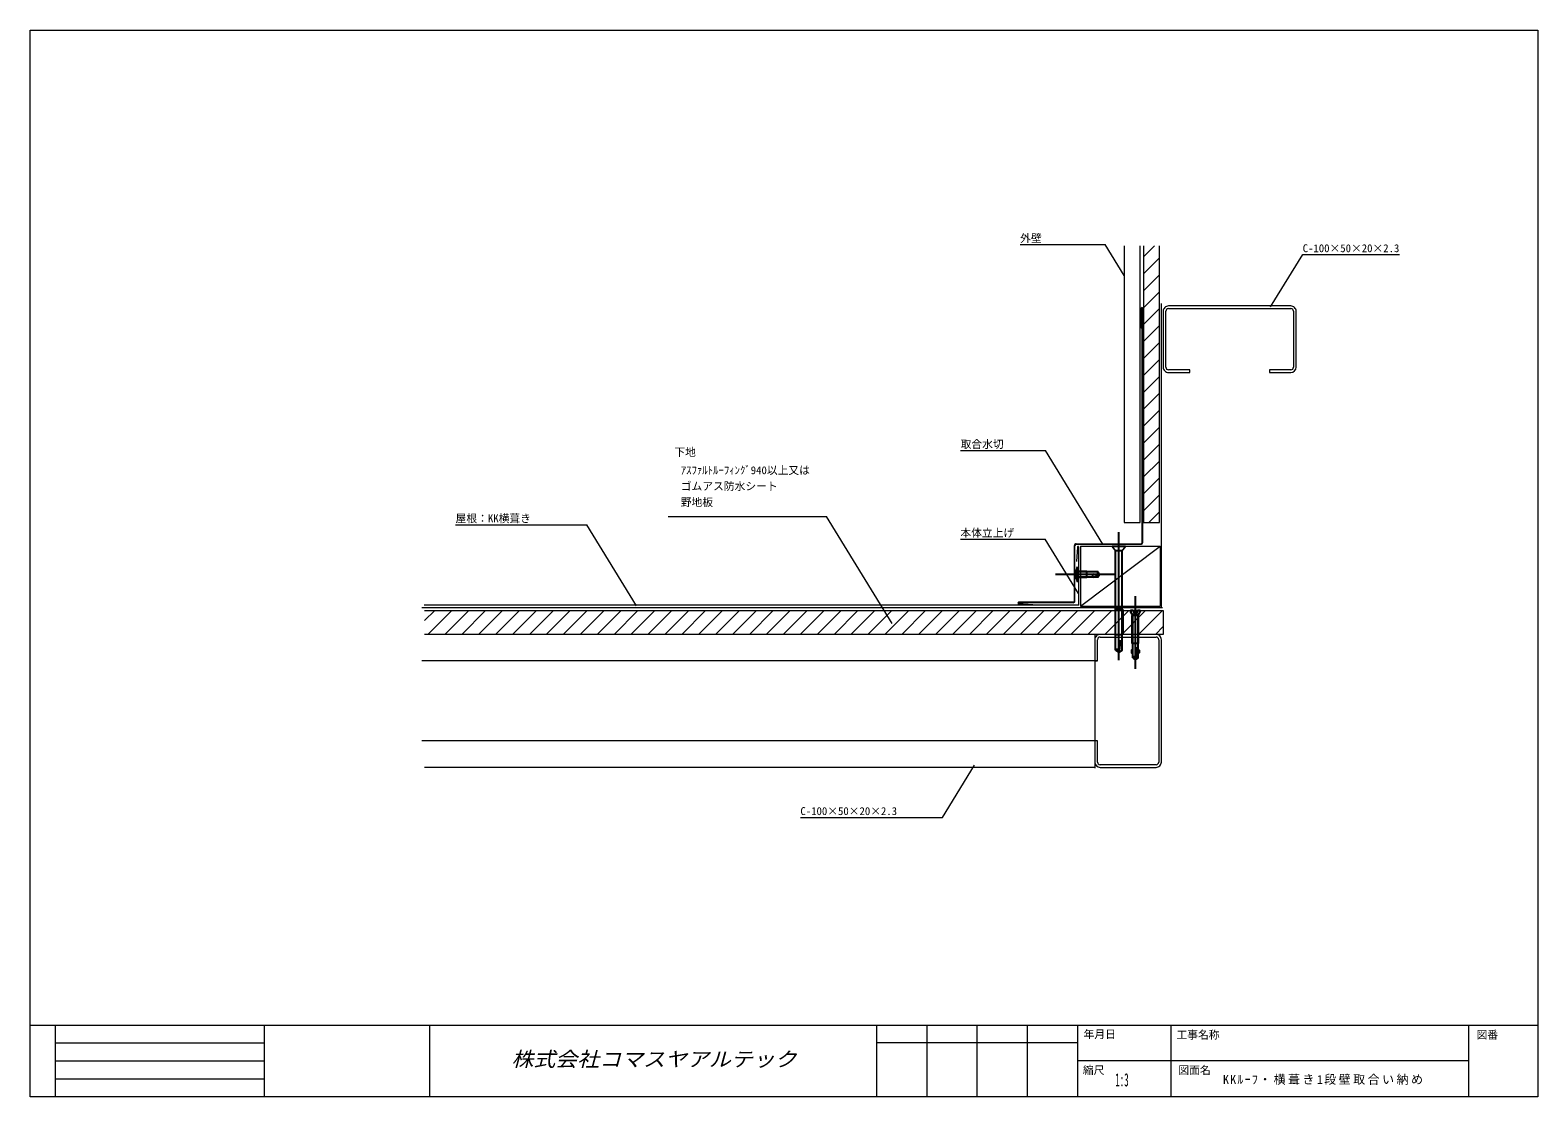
# Model space of a CAD drawing. Units: millimetres, scale not verified. Extents: x -567 to 1761, y -2125 to 401.
# Drawn here: x 627 to 1761, y -401 to 401 of the extents above; entities that cross this region are included whole.
import ezdxf
from ezdxf.enums import TextEntityAlignment as Align

# ---------------------------------------------------------------- set-up
doc = ezdxf.new("R2010")
doc.units = ezdxf.units.MM
doc.header["$LTSCALE"] = 3
for name, color, linetype, lineweight in [('0-0_0', 4, 'Continuous', 18), ('0-4_LAYER006', 4, 'Continuous', 18), ('0-5_LAYER007', 4, 'Continuous', 18), ('0-6_LAYER008', 3, 'Continuous', 18)]:
    doc.layers.add(name, color=color, linetype=linetype, lineweight=lineweight)
doc.layers.add('0-3_LAYER004', color=7, linetype='Continuous')
doc.styles.add('HG丸ｺﾞｼｯｸM-PRO', font='')
doc.styles.add('ＭＳ ゴシック', font='')
doc.styles.get('HG丸ｺﾞｼｯｸM-PRO').set_extended_font_data('HG丸ｺﾞｼｯｸM-PRO')
doc.styles.get('ＭＳ ゴシック').set_extended_font_data('MS Gothic')

# ---------------------------------------------------------------- blocks, each defined once
blk = doc.blocks.new('GROUP_1(2)')
at = {"layer": '0-5_LAYER007'}
for p, q in [((270.46, 230.499), (278.707, 238.746)), ((270.46, 217.771), (282.46, 229.771)), ((270.46, 205.043), (282.46, 217.043)), ((270.46, 192.315), (282.46, 204.315)), ((270.46, 179.587), (282.46, 191.587)), ((270.46, 166.859), (282.46, 178.859)), ((270.46, 154.131), (282.46, 166.131)), ((270.46, 141.403), (282.46, 153.403)), ((270.46, 128.675), (282.46, 140.675)), ((270.46, 115.947), (282.46, 127.947)), ((270.46, 103.219), (282.46, 115.219)), ((270.46, 90.492), (282.46, 102.492)), ((270.46, 77.764), (282.46, 89.764)), ((270.46, 65.036), (282.46, 77.036)), ((270.46, 52.308), (282.46, 64.308)), ((270.46, 39.58), (282.46, 51.58)), ((274.368, 30.759), (282.46, 38.852))]:
    blk.add_line(p, q, dxfattribs=at)
blk = doc.blocks.new('GROUP_2(2)')
at = {"layer": '0-3_LAYER004'}
for p, q in [((264.264, -79.285), (264.264, -24.615)), ((260.264, -35.265), (268.264, -35.265)), ((260.264, -35.765), (260.264, -35.265)), ((260.264, -35.765), (262.264, -39.065)), ((266.564, -39.065), (261.964, -39.065)), ((261.964, -60.265), (261.964, -39.065)), ((262.264, -70.825), (262.264, -39.065)), ((262.931, -35.265), (263.598, -39.065)), ((265.598, -35.265), (264.931, -39.065)), ((266.264, -39.065), (268.264, -35.765)), ((266.264, -70.825), (266.264, -39.065)), ((266.564, -60.265), (266.564, -39.065)), ((268.264, -35.765), (268.264, -35.265)), ((266.564, -60.265), (261.964, -60.265)), ((264.822, -69.219), (265.284, -62.884)), ((262.264, -70.825), (264.264, -72.265)), ((266.264, -70.825), (264.264, -72.265))]:
    blk.add_line(p, q, dxfattribs=at)
for points in [[(262.264, -65.265), (261.432, -65.265), (261.432, -67.198), (262.264, -67.198)], [(266.264, -65.265), (267.096, -65.265), (267.096, -67.198), (266.264, -67.198)]]:
    blk.add_lwpolyline(points, dxfattribs=at)
for centre, radius, start, end in [((261.641, -37.387), 2.128, 49.66833, 130.33166), ((264.264, -37.066), 1.802, 46.25811, 133.74189), ((266.887, -37.364), 2.111, 49.2675, 130.7325), ((242.195, -71.583), 24.674, 12.70762, 20.64427), ((263.735, -72.367), 2.131, 62.15643, 133.6613), ((256.314, -69.234), 8.508, 339.13112, 0.10145)]:
    blk.add_arc(centre, radius, start, end, dxfattribs=at)
blk = doc.blocks.new('GROUP_3(2)')
at = {"layer": '0-3_LAYER004'}
for p, q in [((251.936, -72.584), (251.936, 23.659)), ((246.936, 13.009), (256.936, 13.009)), ((246.936, 12.509), (246.936, 13.009)), ((246.936, 12.509), (249.436, 9.809)), ((254.436, 9.809), (256.936, 12.509)), ((256.936, 12.509), (256.936, 13.009)), ((249.436, 9.809), (254.436, 9.809)), ((249.436, -65.192), (249.436, 9.809)), ((254.436, -65.192), (254.436, 9.809)), ((254.736, -34.591), (249.136, -34.591)), ((249.136, -34.591), (249.136, -53.391)), ((254.736, -34.591), (254.736, -53.391)), ((249.136, -53.391), (254.736, -53.391)), ((249.436, -65.192), (251.936, -66.991)), ((254.436, -65.192), (251.936, -66.991)), ((252.494, -63.945), (252.956, -57.61))]:
    blk.add_line(p, q, dxfattribs=at)
for centre, radius, start, end in [((251.297, -67.439), 2.918, 66.59276, 129.64), ((243.986, -63.96), 8.508, 339.13112, 0.10145), ((229.928, -66.47), 24.674, 7.87302, 20.64427)]:
    blk.add_arc(centre, radius, start, end, dxfattribs=at)
blk = doc.blocks.new('GROUP_4(2)')
at = {"layer": '0-3_LAYER004'}
for p, q in [((248.865, -8.21), (204.195, -8.21)), ((218.873, -7.884), (219.641, -7.884)), ((218.873, -8.536), (219.641, -8.536)), ((219.641, -8.536), (219.641, -7.884)), ((220.769, -2.71), (221.369, -3.058)), ((220.769, -13.71), (220.769, -2.71)), ((221.369, -13.362), (221.369, -3.058)), ((227.869, -5.91), (221.369, -5.91)), ((236.197, -6.21), (221.369, -6.21)), ((236.107, -10.21), (221.369, -10.21)), ((227.869, -10.51), (221.369, -10.51)), ((227.869, -10.51), (227.869, -5.91)), ((232.337, -9.71), (233.274, -10.21)), ((237.369, -8.21), (236.356, -8.478)), ((220.769, -13.71), (221.369, -13.362))]:
    blk.add_line(p, q, dxfattribs=at)
blk.add_lwpolyline([(236.107, -10.21), (237.369, -8.21), (236.197, -6.21)], dxfattribs=at)
for centre, radius, start, end in [((225.612, -8.287), 6.743, 145.84935, 215.62162), ((231.581, -8.21), 12.13, 153.03671, 162.1965), ((232.795, -8.969), 0.871, 83.87158, 238.28321), ((235.515, -0.035), 8.484, 251.96182, 275.68739), ((237.596, -7.252), 1.744, 143.31423, 224.69846), ((231.581, -8.21), 12.13, 199.27448, 206.96329)]:
    blk.add_arc(centre, radius, start, end, dxfattribs=at)
blk = doc.blocks.new('GROUP_5(2)')
at = {"layer": '0-6_LAYER008', "color": 7}
blk.add_lwpolyline([(235.833, -149.265), (235.833, -133.265), (233.833, -133.265), (233.833, -149.265)], dxfattribs=at)
blk = doc.blocks.new('GROUP_6(2)')
at = {"layer": '0-6_LAYER008', "color": 7}
blk.add_lwpolyline([(233.833, -57.265), (233.833, -73.265), (235.833, -73.265)], dxfattribs=at)
blk = doc.blocks.new('GROUP_7(2)')
at = {"layer": '0-6_LAYER008', "color": 7}
blk.add_lwpolyline([(381.228, 145.597), (365.228, 145.597), (365.228, 143.597), (381.228, 143.597)], dxfattribs=at)
blk = doc.blocks.new('GROUP_8(2)')
at = {"layer": '0-6_LAYER008', "color": 7}
blk.add_lwpolyline([(289.228, 143.597), (305.228, 143.597), (305.228, 145.597)], dxfattribs=at)
blk = doc.blocks.new('GROUP_9(2)')
at = {"layer": '0-5_LAYER007'}
blk.add_lwpolyline([(270.46, 238.746), (270.46, 30.759), (282.46, 30.759), (282.46, 238.746)], dxfattribs=at)
blk = doc.blocks.new('GROUP_11(2)')
at = {"layer": '0-4_LAYER006', "color": 2}
blk.add_lwpolyline([(255.79, 238.746), (255.79, 30.759), (267.79, 30.759), (267.79, 238.746)], dxfattribs=at)

msp = doc.modelspace()

# ---------------------------------------------------------------- linework, layer by layer
at = {"layer": '0-0_0'}
for p, q in [((1371.635, 239.772), (1435.465, 239.772)), ((1449.79, 216.431), (1435.465, 239.772)), ((1560, 192.95), (1584.121, 232.252)), ((1584.121, 232.252), (1657.021, 232.252)), ((1477.99, -33.05), (1477.99, 195.35)), ((1326.814, 84.963), (1390.644, 84.963)), ((1433.859, 14.55), (1390.644, 84.963)), ((1106.957, 35.432), (1226.035, 35.432)), ((1275.429, -45.05), (1226.035, 35.432)), ((947, 29.141), (1045.6, 29.141)), ((1082.965, -31.741), (1045.6, 29.141)), ((1326.66, 18.241), (1390.49, 18.241)), ((1415.525, -22.55), (1390.49, 18.241)), ((1478.711, -33.265), (921.623, -33.264)), ((923.707, -42.968), (931.411, -35.264)), ((926.139, -53.264), (944.139, -35.264)), ((938.867, -53.264), (956.867, -35.264)), ((951.595, -53.264), (969.595, -35.264)), ((964.323, -53.264), (982.323, -35.264)), ((977.051, -53.264), (995.051, -35.264)), ((989.779, -53.264), (1007.779, -35.264)), ((1002.506, -53.264), (1020.506, -35.264)), ((1015.234, -53.264), (1033.234, -35.264)), ((1027.962, -53.264), (1045.962, -35.264)), ((1040.69, -53.264), (1058.69, -35.264)), ((1053.418, -53.264), (1071.418, -35.264)), ((1066.146, -53.264), (1084.146, -35.264)), ((1078.874, -53.264), (1096.874, -35.264)), ((1091.602, -53.264), (1109.602, -35.264)), ((1104.33, -53.264), (1122.33, -35.264)), ((1117.058, -53.264), (1135.058, -35.264)), ((1129.786, -53.264), (1147.786, -35.264)), ((1142.513, -53.264), (1160.513, -35.264)), ((1155.241, -53.264), (1173.241, -35.264)), ((1167.969, -53.264), (1185.969, -35.264)), ((1180.697, -53.264), (1198.697, -35.264)), ((1193.425, -53.264), (1211.425, -35.264)), ((1206.153, -53.264), (1224.153, -35.264)), ((1218.881, -53.264), (1236.881, -35.265)), ((1231.609, -53.265), (1249.609, -35.265)), ((1244.337, -53.265), (1262.337, -35.265)), ((1257.065, -53.265), (1275.065, -35.265)), ((1269.793, -53.265), (1287.793, -35.265)), ((1282.521, -53.265), (1300.521, -35.265)), ((1295.248, -53.265), (1313.248, -35.265)), ((1307.976, -53.265), (1325.976, -35.265)), ((1320.704, -53.265), (1338.704, -35.265)), ((1333.432, -53.265), (1351.432, -35.265)), ((1346.16, -53.265), (1364.16, -35.265)), ((1358.888, -53.265), (1376.888, -35.265)), ((1371.616, -53.265), (1389.616, -35.265)), ((1384.344, -53.265), (1402.344, -35.265)), ((1397.072, -53.265), (1415.072, -35.265)), ((1409.8, -53.265), (1427.8, -35.265)), ((1422.528, -53.265), (1440.528, -35.265)), ((1435.255, -53.265), (1453.255, -35.265)), ((1447.983, -53.265), (1465.983, -35.265)), ((1460.711, -53.265), (1478.711, -35.265)), ((1473.439, -53.265), (1479.228, -47.476)), ((1313.131, -190.897), (1337.251, -151.595)), ((1206.349, -190.897), (1313.131, -190.897))]:
    msp.add_line(p, q, dxfattribs=at)
at = {"layer": '0-0_0', "color": 7}
for p, q in [((1575.228, 193.597), (1483.228, 193.597)), ((1479.228, 189.597), (1479.228, 147.597)), ((1481.228, 147.597), (1481.228, 189.597)), ((1483.228, 191.597), (1575.228, 191.597)), ((1577.228, 189.597), (1577.228, 147.597)), ((1579.228, 147.597), (1579.228, 189.597)), ((1499.228, 145.597), (1483.228, 145.597)), ((1427.833, -53.75), (1427.833, -153.75)), ((1431.833, -55.265), (1473.833, -55.265)), ((1429.833, -73.265), (1429.833, -57.265)), ((1475.833, -57.265), (1475.833, -149.265)), ((1477.833, -149.265), (1477.833, -57.265)), ((1429.833, -73.265), (921.707, -73.264)), ((1429.833, -133.265), (921.707, -133.264)), ((1427.833, -153.265), (923.707, -153.264)), ((1473.833, -151.265), (1431.833, -151.265)), ((1431.833, -153.265), (1473.833, -153.265)), ((627, -346.95), (1761, -346.95)), ((645.9, -346.95), (645.9, -400.95)), ((802.923, -346.95), (802.923, -400.95)), ((927.46, -346.95), (927.46, -400.95)), ((1263.525, -346.95), (1263.525, -400.95)), ((1301.325, -346.95), (1301.325, -400.95)), ((1339.125, -346.95), (1339.125, -400.95)), ((1376.925, -346.95), (1376.925, -400.95)), ((1414.725, -346.95), (1414.725, -400.95)), ((1484.925, -346.95), (1484.925, -400.95)), ((1708.857, -346.95), (1708.857, -400.95)), ((645.9, -360.45), (802.923, -360.45)), ((1414.725, -360.45), (1263.525, -360.45)), ((645.9, -373.95), (802.923, -373.95)), ((1708.857, -373.95), (1414.725, -373.95)), ((645.9, -387.45), (802.923, -387.45))]:
    msp.add_line(p, q, dxfattribs=at)
at = {"layer": '0-0_0', "color": 3}
for p, q in [((1462.635, 176.843), (1462.635, 191.843)), ((1463.035, 176.843), (1463.035, 191.843)), ((1463.435, 15.888), (1463.435, 191.843)), ((1463.835, 15.888), (1463.835, 191.843)), ((1463.035, 176.843), (1462.635, 176.843)), ((1412.451, -28.151), (1412.451, 13.488)), ((1412.851, -28.151), (1412.851, 13.488)), ((1413.851, 14.888), (1462.435, 14.888)), ((1413.851, 14.488), (1462.435, 14.488)), ((1370.474, -30.475), (1381.219, -31.141)), ((1411.451, -29.151), (1370.499, -29.151)), ((1411.451, -29.551), (1370.499, -29.551)), ((1370.499, -30.076), (1381.243, -30.742)), ((1381.243, -30.742), (1381.219, -31.141))]:
    msp.add_line(p, q, dxfattribs=at)
at = {"layer": '0-0_0', "color": 1}
for p, q in [((1414.726, 12.358), (1414.06, 1.614)), ((1415.651, -31.241), (1415.651, 12.358)), ((1415.651, -31.241), (923.4, -31.24))]:
    msp.add_line(p, q, dxfattribs=at)
at = {"layer": '0-0_0', "color": 33}
for p, q in [((1416.901, -31.991), (1476.901, 13.009)), ((1416.901, 13.009), (1476.901, 13.009)), ((1416.901, 13.009), (1416.901, -31.991)), ((1476.901, 13.009), (1476.901, -31.991)), ((1416.901, -31.991), (1476.901, -31.991))]:
    msp.add_line(p, q, dxfattribs=at)
at = {"layer": '0-0_0', "color": 7}
msp.add_lwpolyline([(627, 400.95), (1761, 400.95), (1761, -400.95), (627, -400.95)], close=True, dxfattribs=at)
at = {"layer": '0-0_0'}
msp.add_lwpolyline([(923.707, -35.264), (1479.228, -35.265), (1479.228, -53.265), (923.707, -53.264)], dxfattribs=at)
at = {"layer": '0-0_0', "color": 7}
msp.add_lwpolyline([(1473.833, -53.265), (1431.833, -53.265), (923.707, -53.264)], dxfattribs=at)
for centre, radius, start, end in [((1483.228, 189.597), 4, 89.99991, 180), ((1575.228, 189.597), 4, 359.99991, 90), ((1483.228, 189.597), 2, 89.99991, 180), ((1575.228, 189.597), 2, 359.99981, 90), ((1483.228, 147.597), 4, 179.99991, 270), ((1483.228, 147.597), 2, 179.99991, 270), ((1575.228, 147.597), 2, 270, 0.00009), ((1575.228, 147.597), 4, 270, 360), ((1431.833, -57.265), 4, 89.99991, 180), ((1431.833, -57.265), 2, 89.99991, 180), ((1473.833, -57.265), 4, 359.99991, 90), ((1473.833, -57.265), 2, 359.99991, 90), ((1431.833, -149.265), 4, 180, 270), ((1431.833, -149.265), 2, 180, 270.00009), ((1473.833, -149.265), 2, 269.99981, 360), ((1473.833, -149.265), 4, 269.99991, 360)]:
    msp.add_arc(centre, radius, start, end, dxfattribs=at)
at = {"layer": '0-0_0', "color": 3}
for centre, radius, start, end in [((1463.235, 191.843), 0.6, 0, 180), ((1463.235, 191.843), 0.2, 0, 180), ((1413.851, 13.488), 1.4, 90, 179.99996), ((1413.851, 13.488), 1, 90, 179.99996), ((1462.435, 15.888), 1, 270, 0), ((1462.435, 15.888), 1.4, 270, 0), ((1370.487, -29.813), 0.662, 88.93, 268.93), ((1370.499, -29.814), 0.263, 90.00003, 270.00003), ((1411.451, -28.151), 1, 269.99996, 359.99996), ((1411.451, -28.151), 1.4, 269.99996, 359.99996)]:
    msp.add_arc(centre, radius, start, end, dxfattribs=at)
at = {"layer": '0-0_0', "color": 1}
msp.add_arc((1415.188, 12.388), 0.464, 356.37711, 183.62289, dxfattribs=at)

# ---------------------------------------------------------------- block references
at = {"layer": '0-0_0'}
for name in ['GROUP_11(2)', 'GROUP_1(2)', 'GROUP_9(2)', 'GROUP_8(2)', 'GROUP_7(2)', 'GROUP_3(2)', 'GROUP_4(2)', 'GROUP_2(2)', 'GROUP_6(2)', 'GROUP_5(2)']:
    msp.add_blockref(name, (1194, 0), dxfattribs=at)

# ---------------------------------------------------------------- texts
at = {"layer": '0-0_0', "color": 7, "style": 'ＭＳ ゴシック'}
for s, p in [('外壁', (1371.635, 239.772)), ('C-100×50×20×2.3', (1584.121, 232.252)), ('取合水切', (1326.814, 84.963)), ('下地', (1111.512, 78.97)), ('\u3000ｱｽﾌｧﾙﾄﾙｰﾌｨﾝｸﾞ940以上又は', (1108.239, 65.335)), ('\u3000ゴムアス防水シート', (1108.239, 53.335)), ('\u3000野地板', (1108.239, 41.335)), ('屋根：㏍横葺き', (947, 29.141)), ('本体立上げ', (1326.66, 18.241)), ('C-100×50×20×2.3', (1206.349, -190.897)), ('年月日', (1419.35, -358.65)), ('工事名称', (1489.2, -359.05)), ('図番', (1714.9, -359.1)), ('縮尺', (1418.8, -385.65)), ('図面名', (1490.65, -385.65))]:
    msp.add_text(s, height=5.938, dxfattribs=at).set_placement(p, align=Align.BOTTOM_LEFT)
at = {"layer": '0-0_0', "color": 3, "style": 'HG丸ｺﾞｼｯｸM-PRO', "oblique": 15, "width": 1.1}
msp.add_text('株式会社コマスヤアルテック', height=11, dxfattribs=at).set_placement((988.993, -381.45), align=Align.BOTTOM_LEFT)
at = {"layer": '0-0_0', "color": 7, "style": 'ＭＳ ゴシック', "width": 0.5}
msp.add_text('1:3', height=9.897, dxfattribs=at).set_placement((1443.15, -396.05), align=Align.BOTTOM_LEFT)
at = {"layer": '0-0_0', "color": 7, "insert": (1524.141, -391.95), "char_height": 6.598, "attachment_point": 7, "style": 'ＭＳ ゴシック'}
msp.add_mtext('\\T1.21;KKﾙｰﾌ・横葺き1段壁取合い納め', dxfattribs=at)

doc.saveas('drawing.dxf')
